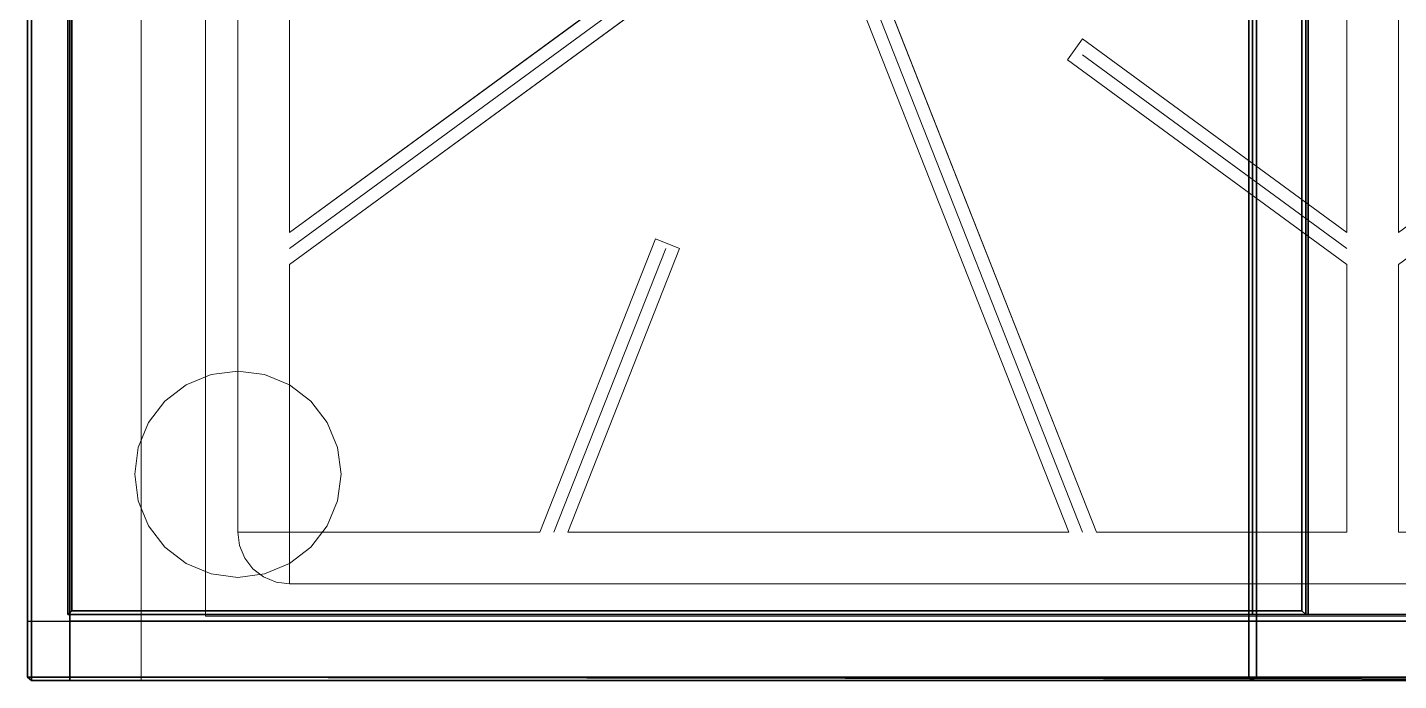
# Model space of a CAD drawing. Header units: inches. Extents: x 11 to 371, y 57 to 381.
# Drawn here: x 10.69 to 23.98, y 121 to 127.33 of the extents above; entities that cross this region are included whole.
import ezdxf

# ---------------------------------------------------------------- set-up
doc = ezdxf.new("R2010")
doc.units = ezdxf.units.IN
doc.header["$MEASUREMENT"] = 0
doc.layers.add('Equip', color=2, linetype='Continuous')
doc.layers.add('Stove', color=5, linetype='Continuous', lineweight=9)

# ---------------------------------------------------------------- blocks, each defined once
blk = doc.blocks.new('Range-Classic-D_83880-_3D_0')
for p, q in [((-7.732, -6.625, 37.062), (-10.75, -2.5, 37.062)), ((-13.5, -5.062, 37.062), (-10.75, -6.147, 37.062)), ((-8, -8.019, 37.062), (-13.5, -10.188, 37.062)), ((-8.875, -10.188, 37.062), (-10.75, -12.75, 37.062))]:
    blk.add_line(p, q)
for points in [[(-14.937, -24.313, 2), (-14.937, -24.313, 35.563), (-14.937, 0, 35.563), (-14.937, 0, 2)], [(-14.937, 0, 2), (-14.937, 0, 35.563), (14.937, 0, 35.563), (14.937, 0, 2)], [(-14.937, 0, 2), (14.937, 0, 2), (14.937, -24.313, 2), (-14.937, -24.313, 2)], [(-14.937, 0, 35.563), (-14.937, -24.313, 35.563), (14.937, -24.313, 35.563), (14.937, 0, 35.563)], [(14.937, -1.062, 36), (-14.937, -1.062, 36), (-14.937, 0, 36), (14.937, 0, 36)], [(-14.937, -1.062, 36), (-14.937, -1.062, 39), (-14.937, 0, 39), (-14.937, 0, 36)], [(-14.937, -1.062, 39), (14.937, -1.062, 39), (14.937, 0, 39), (-14.937, 0, 39)], [(-14.937, 0, 36), (-14.937, 0, 39), (14.937, 0, 39), (14.937, 0, 36)], [(-14.937, -24.313, 36), (-14.937, 0, 36), (-14.937, 0, 35.563), (-14.937, -24.313, 35.563)], [(-14.937, 0, 36), (14.937, 0, 36), (14.937, 0, 35.563), (-14.937, 0, 35.563)], [(14.937, -1.062, 36), (14.937, -1.062, 39), (-14.937, -1.062, 39), (-14.937, -1.062, 36)], [(14.313, -1.688, 36), (-14.313, -1.688, 36), (-14.313, -1.688, 35.563), (14.313, -1.688, 35.563)], [(-14.313, -1.688, 36), (-14.313, -24.313, 36), (-14.313, -24.313, 35.563), (-14.313, -1.688, 35.563)], [(-13.5, -2, 35.563), (-13.5, -2, 36.562), (-13.5, -2.5, 36.562), (-13.5, -2.5, 35.563)], [(-13.5, -2, 36.562), (-13.5, -2, 37.063), (-0.5, -2, 37.063), (-0.5, -2, 36.562)], [(-13.5, -2.5, 36.562), (-14, -2.5, 36.562), (-14, -2.5, 35.563), (-13.5, -2.5, 35.563)], [(-14, -23.5, 36.562), (-14, -23.5, 37.063), (-14, -2.5, 37.063), (-14, -2.5, 36.562)], [(-13.5, -2.5, 36.562), (-13.5, -2.5, 37.063), (-13.5, -4.928, 37.063), (-13.5, -4.928, 36.562)], [(-10.905, -2.5, 36.562), (-10.905, -2.5, 37.063), (-13.5, -2.5, 37.063), (-13.5, -2.5, 36.562)], [(-7.887, -6.625, 36.562), (-7.887, -6.625, 37.063), (-10.905, -2.5, 37.063), (-10.905, -2.5, 36.562)], [(-10.595, -2.5, 37.063), (-7.685, -6.477, 37.063), (-7.685, -6.477, 36.562), (-10.595, -2.5, 36.562)], [(-7, -2.5, 37.063), (-10.595, -2.5, 37.063), (-10.595, -2.5, 36.562), (-7, -2.5, 36.562)], [(-13.5, -4.928, 37.063), (-10.658, -6.048, 37.063), (-10.658, -6.048, 36.562), (-13.5, -4.928, 36.562)], [(-10.75, -6.281, 36.562), (-10.75, -6.281, 37.063), (-13.5, -5.197, 37.063), (-13.5, -5.197, 36.562)], [(-13.5, -5.197, 37.063), (-13.5, -10.053, 37.063), (-13.5, -10.053, 36.562), (-13.5, -5.197, 36.562)], [(-10.658, -6.048, 36.562), (-10.658, -6.048, 37.063), (-10.75, -6.281, 37.063), (-10.75, -6.281, 36.562)], [(-13.5, -10.053, 37.063), (-8.092, -7.921, 37.063), (-8.092, -7.921, 36.562), (-13.5, -10.053, 36.562)], [(-8, -8.154, 36.562), (-8, -8.154, 37.063), (-13.5, -10.322, 37.063), (-13.5, -10.322, 36.562)], [(-10.905, -12.75, 37.063), (-8.922, -10.04, 37.063), (-8.922, -10.04, 36.562), (-10.905, -12.75, 36.562)], [(-8.922, -10.04, 37.063), (-8.72, -10.188, 37.063), (-8.72, -10.188, 36.562), (-8.922, -10.04, 36.562)], [(-8.72, -10.188, 36.562), (-8.72, -10.188, 37.063), (-10.595, -12.75, 37.063), (-10.595, -12.75, 36.562)], [(-13.5, -10.322, 36.562), (-13.5, -10.322, 37.063), (-13.5, -12.75, 37.063), (-13.5, -12.75, 36.562)], [(-13.5, -12.75, 36.562), (-13.5, -12.75, 37.063), (-10.905, -12.75, 37.063), (-10.905, -12.75, 36.562)], [(-10.595, -12.75, 36.562), (-10.595, -12.75, 37.063), (-7.125, -12.75, 37.063), (-7.125, -12.75, 36.562)], [(-13.5, -13.25, 36.562), (-13.5, -13.25, 37.063), (-13.5, -15.678, 37.063), (-13.5, -15.678, 36.562)], [(-10.905, -13.25, 36.562), (-10.905, -13.25, 37.063), (-13.5, -13.25, 37.063), (-13.5, -13.25, 36.562)], [(-8.922, -15.96, 36.562), (-8.922, -15.96, 37.063), (-10.905, -13.25, 37.063), (-10.905, -13.25, 36.562)], [(-10.595, -13.25, 37.063), (-8.72, -15.813, 37.063), (-8.72, -15.813, 36.562), (-10.595, -13.25, 36.562)], [(-7.125, -13.25, 37.063), (-10.595, -13.25, 37.063), (-10.595, -13.25, 36.562), (-7.125, -13.25, 36.562)]]:
    blk.add_3dface(points)
for points, invisible_edges in [([(14.937, 0, 35.563), (14.313, -1.688, 35.563), (-14.313, -1.688, 35.563), (-14.937, 0, 35.563)], 5), ([(-14.313, -1.688, 35.563), (-14.313, -24.313, 35.563), (-14.937, -24.313, 35.563), (-14.937, 0, 35.563)], 8), ([(-14.937, -24.313, 36), (-14.313, -24.313, 36), (-14.313, -1.688, 36), (-14.937, 0, 36)], 4), ([(-14.937, 0, 36), (-14.313, -1.688, 36), (14.313, -1.688, 36), (14.937, 0, 36)], 5), ([(-12.071, -1.5), (-13.437, -1.134), (-12.938, -1), (-12.23, -1.293)], 7), ([(-13.437, -1.134), (-13.196, -1.034), (-12.938, -1)], 12), ([(-13.437, -1.134, 2), (-12.071, -1.5, 2), (-12.938, -1, 2), (-13.196, -1.034, 2)], 3), ([(-13.196, -1.034, 2), (-13.196, -1.034), (-13.437, -1.134), (-13.437, -1.134, 2)], 5), ([(-13.196, -1.034), (-13.196, -1.034, 2), (-12.938, -1, 2), (-12.938, -1)], 5), ([(-12.679, -1.034, 2), (-12.679, -1.034), (-12.938, -1), (-12.938, -1, 2)], 5), ([(-12.23, -1.293), (-12.938, -1), (-12.679, -1.034), (-12.438, -1.134)], 1), ([(-12.071, -1.5, 2), (-12.23, -1.293, 2), (-12.679, -1.034, 2), (-12.938, -1, 2)], 10), ([(-12.438, -1.134, 2), (-12.438, -1.134), (-12.679, -1.034), (-12.679, -1.034, 2)], 5), ([(-12.679, -1.034, 2), (-12.23, -1.293, 2), (-12.438, -1.134, 2)], 1), ([(-13.938, -2, 2), (-11.972, -1.741, 2), (-12.071, -1.5, 2), (-13.437, -1.134, 2)], 13), ([(-13.804, -1.5, 2), (-13.903, -1.741, 2), (-13.938, -2, 2), (-13.437, -1.134, 2)], 12), ([(-13.804, -1.5), (-13.645, -1.293), (-13.437, -1.134), (-13.903, -2.259)], 12), ([(-13.804, -1.5, 2), (-13.437, -1.134, 2), (-13.645, -1.293, 2)], 1), ([(-13.437, -1.134, 2), (-13.437, -1.134), (-13.645, -1.293), (-13.645, -1.293, 2)], 5), ([(-13.437, -1.134), (-12.071, -1.5), (-11.972, -1.741), (-12.438, -2.866)], 13), ([(-13.437, -1.134), (-12.438, -2.866), (-12.679, -2.966), (-13.437, -2.866)], 13), ([(-12.438, -1.134), (-12.438, -1.134, 2), (-12.23, -1.293, 2), (-12.23, -1.293)], 5), ([(-13.645, -1.293, 2), (-13.645, -1.293), (-13.804, -1.5), (-13.804, -1.5, 2)], 5), ([(-12.071, -1.5), (-12.23, -1.293), (-12.23, -1.293, 2), (-12.071, -1.5, 2)], 10), ([(-13.903, -2.259), (-13.938, -2), (-13.903, -1.741), (-13.804, -1.5)], 8), ([(-13.804, -1.5, 2), (-13.804, -1.5), (-13.903, -1.741), (-13.903, -1.741, 2)], 5), ([(-11.972, -1.741), (-12.071, -1.5), (-12.071, -1.5, 2), (-11.972, -1.741, 2)], 10), ([(-13.903, -1.741, 2), (-13.903, -1.741), (-13.938, -2), (-13.938, -2, 2)], 1), ([(-13.437, -2.866, 2), (-11.938, -2, 2), (-11.972, -1.741, 2), (-13.938, -2, 2)], 13), ([(-12.438, -2.866), (-11.972, -1.741), (-11.972, -2.259), (-12.23, -2.707)], 7), ([(-11.938, -2), (-11.972, -1.741), (-11.972, -1.741, 2), (-11.938, -2, 2)], 2), ([(-11.938, -2), (-11.972, -2.259), (-11.972, -1.741)], 2), ([(-13.938, -2, 2), (-13.938, -2), (-13.903, -2.259), (-13.903, -2.259, 2)], 4), ([(-13.437, -2.866, 2), (-13.938, -2, 2), (-13.903, -2.259, 2)], 13), ([(-13.854, -2.146, 35.563), (-13.75, -2.067, 35.563), (-13.5, -2.5, 35.563), (-13.933, -2.25, 35.563)], 6), ([(-13.854, -2.146, 36.562), (-13.933, -2.25, 36.562), (-13.5, -2.5, 36.562), (-13.75, -2.067, 36.562)], 6), ([(-13.75, -2.067, 36.562), (-13.629, -2.017, 36.562), (-13.5, -2.5, 36.562), (-13.854, -2.146, 36.562)], 6), ([(-13.75, -2.067, 37.063), (-13.854, -2.146, 37.063), (-13.5, -2.5, 37.063), (-13.629, -2.017, 37.063)], 6), ([(-13.854, -2.146, 36.562), (-13.75, -2.067, 36.562), (-13.75, -2.067, 35.563), (-13.854, -2.146, 35.563)], 10), ([(-13.75, -2.067, 37.063), (-13.75, -2.067, 36.562), (-13.854, -2.146, 36.562), (-13.854, -2.146, 37.063)], 5), ([(-13.5, -2.5, 35.563), (-13.75, -2.067, 35.563), (-13.629, -2.017, 35.563), (-13.5, -2, 35.563)], 1), ([(-13.629, -2.017, 36.562), (-13.75, -2.067, 36.562), (-13.5, -2.5, 36.562), (-13.5, -2, 36.562)], 2), ([(-13.629, -2.017, 35.563), (-13.75, -2.067, 35.563), (-13.75, -2.067, 36.562), (-13.629, -2.017, 36.562)], 10), ([(-13.629, -2.017, 37.063), (-13.629, -2.017, 36.562), (-13.75, -2.067, 36.562), (-13.75, -2.067, 37.063)], 5), ([(-13.5, -2, 35.563), (-13.629, -2.017, 35.563), (-13.629, -2.017, 36.562), (-13.5, -2, 36.562)], 2), ([(-13.629, -2.017, 36.562), (-13.629, -2.017, 37.063), (-13.5, -2, 37.063), (-13.5, -2, 36.562)], 1), ([(-13.5, -2, 36.562), (-10.905, -2.5, 36.562), (-13.5, -2.5, 36.562), (-13.629, -2.017, 36.562)], 5), ([(-13.5, -2, 37.063), (-13.629, -2.017, 37.063), (-13.5, -2.5, 37.063), (-10.905, -2.5, 37.063)], 10), ([(-10.595, -2.5, 36.562), (-10.905, -2.5, 36.562), (-13.5, -2, 36.562), (-7, -2.5, 36.562)], 7), ([(-7, -2.5, 36.562), (-13.5, -2, 36.562), (-0.5, -2, 36.562), (-3.405, -2.5, 36.562)], 5), ([(-13.5, -2, 37.063), (-10.905, -2.5, 37.063), (-10.595, -2.5, 37.063), (-7, -2.5, 37.063)], 11), ([(-7, -2.5, 37.063), (-3.405, -2.5, 37.063), (-0.5, -2, 37.063), (-13.5, -2, 37.063)], 10), ([(-12.679, -2.966, 2), (-11.972, -2.259, 2), (-11.938, -2, 2), (-13.437, -2.866, 2)], 13), ([(-11.972, -2.259, 2), (-11.972, -2.259), (-11.938, -2), (-11.938, -2, 2)], 1), ([(-13.5, -2.5, 35.563), (-14, -2.5, 35.563), (-13.983, -2.371, 35.563), (-13.933, -2.25, 35.563)], 8), ([(-13.983, -2.371, 36.562), (-14, -2.5, 36.562), (-13.5, -2.5, 36.562), (-13.933, -2.25, 36.562)], 4), ([(-13.983, -2.371, 37.063), (-14, -2.5, 37.063), (-13.5, -2.5, 37.063), (-13.933, -2.25, 37.063)], 6), ([(-13.5, -2.5, 36.562), (-13.983, -2.371, 36.562), (-13.933, -2.25, 36.562), (-13.854, -2.146, 36.562)], 9), ([(-13.933, -2.25, 36.562), (-13.933, -2.25, 35.563), (-13.983, -2.371, 35.563), (-13.983, -2.371, 36.562)], 5), ([(-13.933, -2.25, 37.063), (-13.933, -2.25, 36.562), (-13.983, -2.371, 36.562), (-13.983, -2.371, 37.063)], 5), ([(-13.933, -2.25, 36.562), (-13.854, -2.146, 36.562), (-13.854, -2.146, 35.563), (-13.933, -2.25, 35.563)], 10), ([(-13.933, -2.25, 36.562), (-13.933, -2.25, 37.063), (-13.854, -2.146, 37.063), (-13.854, -2.146, 36.562)], 5), ([(-13.933, -2.25, 37.063), (-13.5, -2.5, 37.063), (-13.854, -2.146, 37.063)], 3), ([(-13.903, -2.259, 2), (-13.903, -2.259), (-13.804, -2.5), (-13.804, -2.5, 2)], 5), ([(-13.437, -2.866), (-13.645, -2.707), (-13.804, -2.5), (-13.903, -2.259)], 8), ([(-13.804, -2.5, 2), (-13.645, -2.707, 2), (-13.437, -2.866, 2), (-13.903, -2.259, 2)], 4), ([(-11.972, -2.259, 2), (-12.679, -2.966, 2), (-12.438, -2.866, 2), (-12.23, -2.707, 2)], 9), ([(-12.23, -2.707), (-11.972, -2.259), (-12.071, -2.5)], 1), ([(-11.972, -2.259, 2), (-12.23, -2.707, 2), (-12.071, -2.5, 2)], 1), ([(-12.071, -2.5, 2), (-12.071, -2.5), (-11.972, -2.259), (-11.972, -2.259, 2)], 5), ([(-13.983, -2.371, 36.562), (-13.983, -2.371, 35.563), (-14, -2.5, 35.563), (-14, -2.5, 36.562)], 1), ([(-13.983, -2.371, 37.063), (-13.983, -2.371, 36.562), (-14, -2.5, 36.562), (-14, -2.5, 37.063)], 1), ([(-14, -2.5, 36.562), (-13.983, -2.371, 36.562), (-13.5, -2.5, 36.562)], 14), ([(-13.5, -4.928, 36.562), (-13.5, -5.197, 36.562), (-14, -2.5, 36.562), (-13.5, -2.5, 36.562)], 7), ([(-14, -2.5, 36.562), (-13.5, -5.197, 36.562), (-13.5, -10.053, 36.562), (-13.5, -10.322, 36.562)], 13), ([(-14, -2.5, 36.562), (-13.5, -10.322, 36.562), (-13.5, -12.75, 36.562), (-13.5, -13.25, 36.562)], 13), ([(-14, -23.5, 36.562), (-14, -2.5, 36.562), (-13.5, -13.25, 36.562)], 14), ([(-13.5, -10.322, 37.063), (-13.5, -10.053, 37.063), (-14, -2.5, 37.063), (-13.5, -12.75, 37.063)], 7), ([(-13.5, -4.928, 37.063), (-13.5, -2.5, 37.063), (-14, -2.5, 37.063), (-13.5, -5.197, 37.063)], 14), ([(-13.5, -10.053, 37.063), (-13.5, -5.197, 37.063), (-14, -2.5, 37.063)], 14), ([(-14, -2.5, 37.063), (-14, -23.5, 37.063), (-13.5, -12.75, 37.063)], 14), ([(-13.804, -2.5, 2), (-13.804, -2.5), (-13.645, -2.707), (-13.645, -2.707, 2)], 5), ([(-12.23, -2.707, 2), (-12.23, -2.707), (-12.071, -2.5), (-12.071, -2.5, 2)], 5), ([(-10.595, -2.5, 36.562), (-7.685, -6.477, 36.562), (-7.887, -6.625, 36.562), (-10.905, -2.5, 36.562)], 8), ([(-10.595, -2.5, 37.063), (-10.905, -2.5, 37.063), (-7.887, -6.625, 37.063), (-7.685, -6.477, 37.063)], 1), ([(-13.645, -2.707, 2), (-13.645, -2.707), (-13.437, -2.866), (-13.437, -2.866, 2)], 5), ([(-12.438, -2.866, 2), (-12.438, -2.866), (-12.23, -2.707), (-12.23, -2.707, 2)], 5), ([(-13.437, -2.866, 2), (-13.437, -2.866), (-13.196, -2.966), (-13.196, -2.966, 2)], 5), ([(-12.938, -3), (-13.196, -2.966), (-13.437, -2.866), (-12.679, -2.966)], 4), ([(-13.437, -2.866, 2), (-13.196, -2.966, 2), (-12.938, -3, 2), (-12.679, -2.966, 2)], 8), ([(-12.679, -2.966, 2), (-12.679, -2.966), (-12.438, -2.866), (-12.438, -2.866, 2)], 5), ([(-13.196, -2.966, 2), (-13.196, -2.966), (-12.938, -3), (-12.938, -3, 2)], 5), ([(-12.679, -2.966), (-12.679, -2.966, 2), (-12.938, -3, 2), (-12.938, -3)], 5), ([(-13.5, -5.197, 36.562), (-13.5, -4.928, 36.562), (-10.658, -6.048, 36.562), (-10.75, -6.281, 36.562)], 1), ([(-13.5, -5.197, 37.063), (-10.75, -6.281, 37.063), (-10.658, -6.048, 37.063), (-13.5, -4.928, 37.063)], 8), ([(-8, -8.154, 36.562), (-13.5, -10.322, 36.562), (-13.5, -10.053, 36.562), (-8.092, -7.921, 36.562)], 2), ([(-13.5, -10.053, 37.063), (-13.5, -10.322, 37.063), (-8, -8.154, 37.063), (-8.092, -7.921, 37.063)], 1), ([(-10.595, -12.75, 36.562), (-10.905, -12.75, 36.562), (-8.922, -10.04, 36.562), (-8.72, -10.188, 36.562)], 1), ([(-8.922, -10.04, 37.063), (-10.905, -12.75, 37.063), (-10.595, -12.75, 37.063), (-8.72, -10.188, 37.063)], 2), ([(-14, -23.5, 37.063), (-13.5, -15.678, 37.063), (-13.5, -13.25, 37.063), (-13.5, -12.75, 37.063)], 13), ([(-10.905, -13.25, 36.562), (-13.5, -12.75, 36.562), (-10.905, -12.75, 36.562), (-10.595, -13.25, 36.562)], 13), ([(-13.5, -13.25, 36.562), (-13.5, -12.75, 36.562), (-10.905, -13.25, 36.562)], 3), ([(-13.5, -13.25, 37.063), (-10.905, -13.25, 37.063), (-10.905, -12.75, 37.063), (-13.5, -12.75, 37.063)], 10), ([(-10.595, -13.25, 36.562), (-10.905, -12.75, 36.562), (-10.595, -12.75, 36.562), (-7.125, -13.25, 36.562)], 7), ([(-7.125, -13.25, 36.562), (-10.595, -12.75, 36.562), (-7.125, -12.75, 36.562), (-6.875, -13.25, 36.562)], 13), ([(-10.595, -13.25, 37.063), (-7.125, -13.25, 37.063), (-7.125, -12.75, 37.063), (-10.595, -12.75, 37.063)], 10), ([(-13.5, -15.678, 36.562), (-13.5, -15.947, 36.562), (-14, -23.5, 36.562), (-13.5, -13.25, 36.562)], 7), ([(-8.922, -15.96, 36.562), (-10.905, -13.25, 36.562), (-10.595, -13.25, 36.562), (-8.72, -15.813, 36.562)], 2), ([(-10.595, -13.25, 37.063), (-10.905, -13.25, 37.063), (-8.922, -15.96, 37.063), (-8.72, -15.813, 37.063)], 1)]:
    blk.add_3dface(points, dxfattribs=dict(invisible_edges=invisible_edges))
at = {"layer": 'Stove', "invisible_edges": 15}
for points in [[(-13.903, -2.259), (-13.437, -1.134), (-13.437, -2.866)], [(-10.905, -13.25, 37.063), (-10.595, -13.25, 37.063), (-10.595, -12.75, 37.063), (-10.905, -12.75, 37.063)]]:
    blk.add_3dface(points, dxfattribs=at)
blk = doc.blocks.new('Millennia 36 Wall Hood - Model MH3612S 1292842009')
mesh = blk.add_polyface()
corners = [(0, -0.04, 11.96), (0.04, -0.04, 12), (0.04, 0, 11.96)]
mesh.append_faces([[corners[k] for k in face] for face in [(0, 1, 2)]])
mesh = blk.add_polyface()
corners = [(0.04, 0), (0, -0.04, 0.04), (0, -0.04, 11.96), (0.04, 0, 11.96)]
mesh.append_faces([[corners[k] for k in face] for face in [(0, 1, 2, 3)]])
mesh = blk.add_polyface()
corners = [(0.04, -0.41), (0.04, -22.207), (0.04, -25.46), (0, -25.46, 0.04), (0, -22.207, 0.04), (0, -0.41, 0.04), (0, -0.04, 0.04), (0.04, 0)]
mesh.append_faces([[corners[k] for k in face] for face in [(0, 5, 6, 7)]], dxfattribs={"vtx0": -1})
mesh.append_faces([[corners[k] for k in face] for face in [(0, 3, 4, 5)]], dxfattribs={"vtx0": -1, "vtx3": -1})
mesh.append_faces([[corners[k] for k in face] for face in [(0, 1, 2, 3)]], dxfattribs={"vtx3": -1})
mesh = blk.add_polyface()
corners = [(35.835, 0), (35.18, 0), (0.04, 0), (0.04, 0, 11.96), (35.835, 0, 11.96)]
mesh.append_faces([[corners[k] for k in face] for face in [(0, 3, 4)]], dxfattribs={"vtx0": -1})
mesh.append_faces([[corners[k] for k in face] for face in [(0, 1, 2, 3)]], dxfattribs={"vtx3": -1})
mesh = blk.add_polyface()
corners = [(35.835, -25.46), (0.04, -25.46), (0.04, -22.207), (35.183, -22.207), (35.183, -0.41), (35.18, 0), (35.835, 0), (35.835, -0.41)]
mesh.append_faces([[corners[k] for k in face] for face in [(0, 6, 7)]], dxfattribs={"vtx0": -1})
mesh.append_faces([[corners[k] for k in face] for face in [(0, 2, 3), (0, 3, 4), (0, 4, 5), (0, 5, 6)]], dxfattribs={"vtx0": -1, "vtx2": -1})
mesh.append_faces([[corners[k] for k in face] for face in [(0, 1, 2)]], dxfattribs={"vtx2": -1})
mesh = blk.add_polyface()
corners = [(35.835, -0.04, 12), (35.835, 0, 11.96), (0.04, 0, 11.96), (0.04, -0.04, 12)]
mesh.append_faces([[corners[k] for k in face] for face in [(0, 1, 2, 3)]])
mesh = blk.add_polyface()
corners = [(0.692, -0.41), (0.692, -22.207), (0.04, -22.207), (0.04, -0.41), (0.04, 0), (0.69, 0)]
mesh.append_faces([[corners[k] for k in face] for face in [(0, 3, 4, 5)]], dxfattribs={"vtx0": -1})
mesh.append_faces([[corners[k] for k in face] for face in [(0, 1, 2, 3)]], dxfattribs={"vtx3": -1})
mesh = blk.add_polyface()
corners = [(0.692, -0.41), (0.69, 0), (35.18, 0), (35.183, -0.41)]
mesh.append_faces([[corners[k] for k in face] for face in [(0, 1, 2, 3)]])
mesh = blk.add_polyface()
corners = [(0, -0.04, 0.04), (0, -22.207, 0.04), (0, -25.46, 0.04), (0, -25.462, 1.537), (0, -11.866, 11.96), (0, -0.04, 11.96)]
mesh.append_faces([[corners[k] for k in face] for face in [(0, 3, 4, 5)]], dxfattribs={"vtx0": -1})
mesh.append_faces([[corners[k] for k in face] for face in [(0, 1, 2, 3)]], dxfattribs={"vtx3": -1})
mesh = blk.add_polyface()
corners = [(0.04, -0.04, 12), (0, -0.04, 11.96), (0, -11.866, 11.96), (0.04, -11.84, 12)]
mesh.append_faces([[corners[k] for k in face] for face in [(0, 1, 2, 3)]])
mesh = blk.add_polyface()
corners = [(35.835, -0.04, 12), (0.04, -0.04, 12), (0.04, -11.84, 12), (35.835, -11.84, 12)]
mesh.append_faces([[corners[k] for k in face] for face in [(0, 1, 2, 3)]])
mesh = blk.add_polyface()
corners = [(0.772, -0.392, 1.837), (0.772, -12.392, 1.837), (0.772, -12.392, 1.922), (0.772, -0.392, 1.922)]
mesh.append_faces([[corners[k] for k in face] for face in [(0, 1, 2, 3)]])
mesh = blk.add_polyface()
corners = [(8.441, -0.392, 1.837), (0.772, -0.392, 1.837), (0.772, -0.392, 1.922), (8.441, -0.392, 1.922)]
mesh.append_faces([[corners[k] for k in face] for face in [(0, 1, 2, 3)]])
mesh = blk.add_polyface()
corners = [(0.812, -12.352, 1.797), (0.772, -12.392, 1.837), (0.772, -0.392, 1.837), (0.812, -0.432, 1.797)]
mesh.append_faces([[corners[k] for k in face] for face in [(0, 1, 2, 3)]])
mesh = blk.add_polyface()
corners = [(8.441, -0.392, 1.837), (8.401, -0.432, 1.797), (0.812, -0.432, 1.797), (0.772, -0.392, 1.837)]
mesh.append_faces([[corners[k] for k in face] for face in [(0, 1, 2, 3)]])
mesh = blk.add_polyface()
corners = [(0.692, -0.41), (0.772, -0.41, 0.04), (0.772, -22.207, 0.04), (0.692, -22.207)]
mesh.append_faces([[corners[k] for k in face] for face in [(0, 1, 2, 3)]])
mesh = blk.add_polyface()
corners = [(0.772, -11.874, 11.804), (0.772, -0.41, 11.804), (35.103, -0.41, 11.804), (35.103, -11.874, 11.804)]
mesh.append_faces([[corners[k] for k in face] for face in [(0, 1, 2, 3)]])
mesh = blk.add_polyface()
corners = [(0.772, -22.207, 0.04), (0.772, -0.41, 0.04), (0.772, -0.41, 1.75), (0.772, -0.41, 11.804), (0.772, -11.874, 11.804), (0.772, -12.414, 11.354), (0.772, -12.414, 1.75), (0.772, -22.207, 1.75)]
mesh.append_faces([[corners[k] for k in face] for face in [(2, 4, 5), (2, 5, 6), (2, 6, 7), (2, 7, 0)]], dxfattribs={"vtx0": -1, "vtx2": -1})
mesh.append_faces([[corners[k] for k in face] for face in [(0, 1, 2), (2, 3, 4)]], dxfattribs={"vtx2": -1})
mesh = blk.add_polyface()
corners = [(35.103, -0.41, 11.802), (0.772, -0.41, 11.802), (0.772, -0.41, 1.75), (0.772, -0.41, 0.04), (35.103, -0.41, 0.04), (35.103, -0.41, 1.75)]
mesh.append_faces([[corners[k] for k in face] for face in [(0, 3, 4, 5)]], dxfattribs={"vtx0": -1})
mesh.append_faces([[corners[k] for k in face] for face in [(0, 1, 2, 3)]], dxfattribs={"vtx3": -1})
mesh = blk.add_polyface()
corners = [(0.812, -0.432, 1.797), (8.401, -0.432, 1.797), (8.401, -12.352, 1.797), (0.812, -12.352, 1.797)]
mesh.append_faces([[corners[k] for k in face] for face in [(0, 1, 2, 3)]])
mesh = blk.add_polyface()
corners = [(32.184, -0.41), (32.104, -0.41, 0.04), (3.772, -0.41, 0.04), (3.692, -0.41)]
mesh.append_faces([[corners[k] for k in face] for face in [(0, 1, 2, 3)]])
mesh = blk.add_polyface()
corners = [(0.04, -11.912, 11.976), (0.04, -11.84, 12), (0, -11.866, 11.96)]
mesh.append_faces([[corners[k] for k in face] for face in [(0, 1, 2)]])
mesh = blk.add_polyface()
corners = [(0, -25.462, 1.537), (0.04, -25.466, 1.584), (0.04, -11.912, 11.976), (0, -11.866, 11.96)]
mesh.append_faces([[corners[k] for k in face] for face in [(0, 1, 2, 3)]])
mesh = blk.add_polyface()
corners = [(35.835, -11.912, 11.976), (35.835, -11.84, 12), (0.04, -11.84, 12), (0.04, -11.912, 11.976)]
mesh.append_faces([[corners[k] for k in face] for face in [(0, 1, 2, 3)]])
mesh = blk.add_polyface()
corners = [(35.835, -25.466, 1.584), (35.835, -11.912, 11.976), (0.04, -11.912, 11.976), (0.04, -25.466, 1.584)]
mesh.append_faces([[corners[k] for k in face] for face in [(0, 1, 2, 3)]])
mesh = blk.add_polyface()
corners = [(0.772, -11.874, 11.804), (35.103, -11.874, 11.804), (35.103, -12.414, 11.354), (0.772, -12.414, 11.354)]
mesh.append_faces([[corners[k] for k in face] for face in [(0, 1, 2, 3)]])
mesh = blk.add_polyface()
corners = [(0.772, -12.392, 1.837), (0.812, -12.352, 1.797), (8.401, -12.352, 1.797), (8.441, -12.392, 1.837)]
mesh.append_faces([[corners[k] for k in face] for face in [(0, 1, 2, 3)]])
mesh = blk.add_polyface()
corners = [(8.441, -12.392, 1.922), (0.772, -12.392, 1.922), (0.772, -12.392, 1.837), (8.441, -12.392, 1.837)]
mesh.append_faces([[corners[k] for k in face] for face in [(0, 1, 2, 3)]])
mesh = blk.add_polyface()
corners = [(35.103, -22.207, 1.75), (0.772, -22.207, 1.75), (0.772, -12.414, 1.75), (35.103, -12.414, 1.75)]
mesh.append_faces([[corners[k] for k in face] for face in [(0, 1, 2, 3)]])
mesh = blk.add_polyface()
corners = [(0.772, -12.414, 1.75), (0.772, -12.414, 11.352), (35.103, -12.414, 11.352), (35.103, -12.414, 1.75)]
mesh.append_faces([[corners[k] for k in face] for face in [(0, 1, 2, 3)]])

msp = doc.modelspace()

# ---------------------------------------------------------------- block references
at = {"layer": 'Equip', "xscale": 0.83, "rotation": 90}
msp.add_blockref('Millennia 36 Wall Hood - Model MH3612S 1292842009', (10.686, 121, 57.04), dxfattribs=at)
at = {"layer": 'Stove', "rotation": 90}
msp.add_blockref('Range-Classic-D_83880-_3D_0', (10.726, 135.937), dxfattribs=at)

doc.saveas('drawing.dxf')
